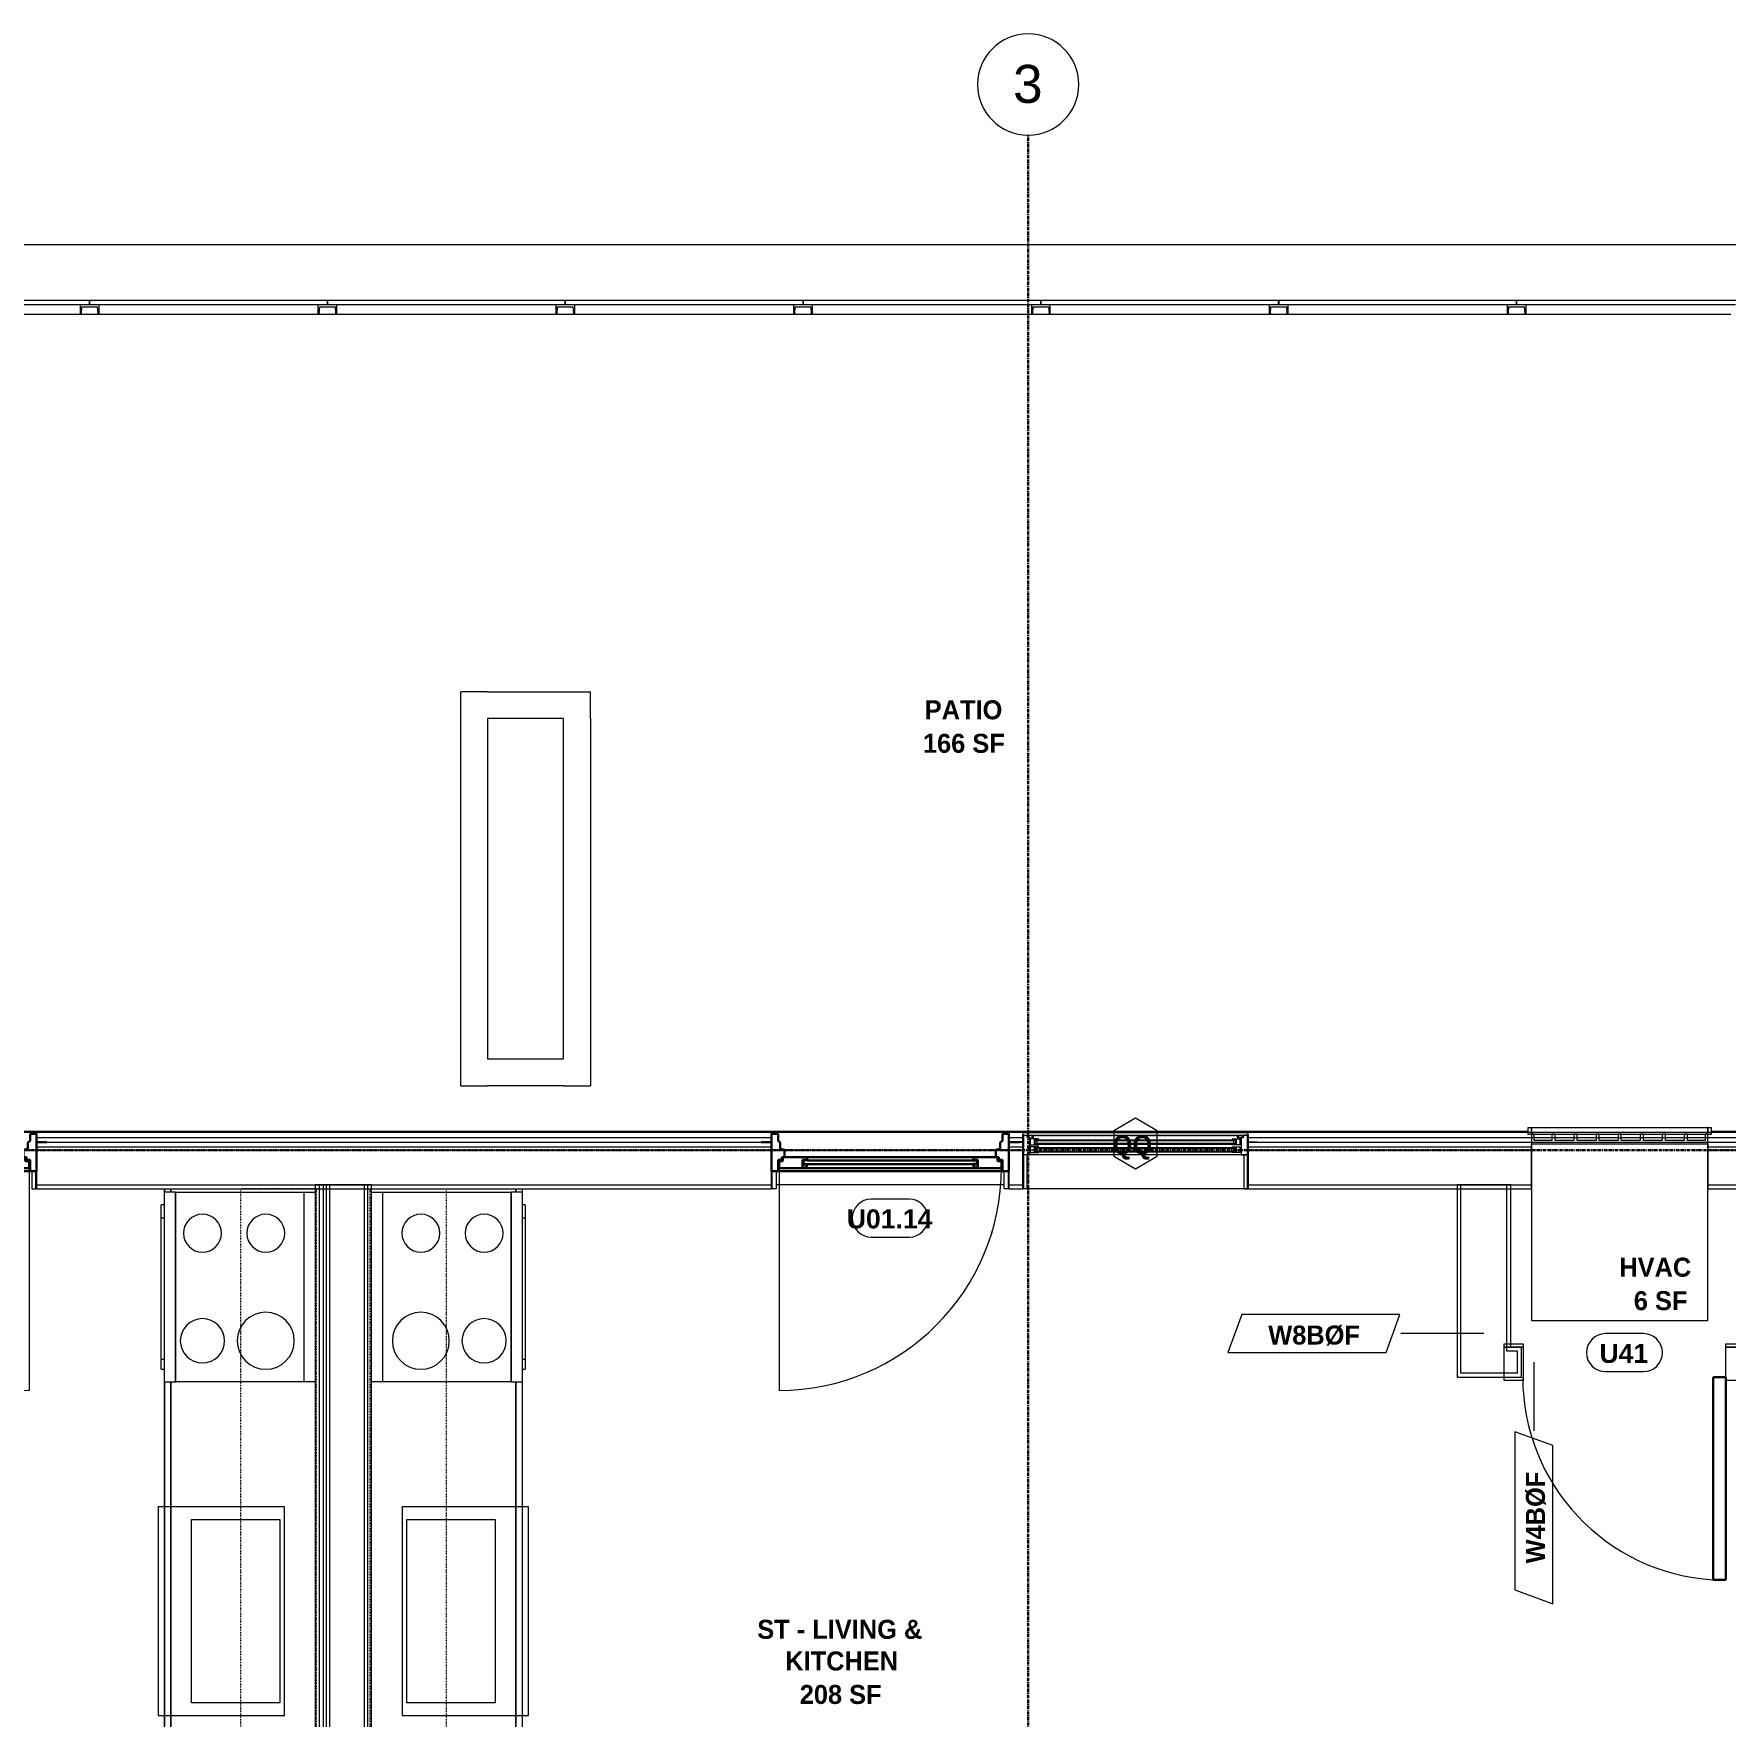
# Model space of a CAD drawing. Header units: inches. Extents: x -4058 to -1781, y 9814 to 12264.
# Drawn here: x -2984.4 to -2717, y 11997.6 to 12263.5 of the extents above; entities that cross this region are included whole.
import ezdxf

# ---------------------------------------------------------------- set-up
doc = ezdxf.new("R2010")
doc.units = ezdxf.units.IN
doc.header["$MEASUREMENT"] = 0
doc.linetypes.add('Dash', pattern=[0.25, 0.125, -0.125])
doc.linetypes.add('Grid Line 1_2_', pattern=[0.875, 0.5, -0.125, 0.125, -0.125])
for name, color, linetype, lineweight in [('0-1', 7, 'Continuous', 5), ('0-2', 7, 'Continuous', 9), ('0-3', 165, 'Continuous', 5), ('A-AREA-IDEN', 2, 'Continuous', 9), ('A-DETL-GENF-HDLN-1', 7, 'Dash', 9), ('A-DETL-GENF-HDLN-2', 1, 'Continuous', 18), ('A-DOOR-1', 7, 'Continuous', 9), ('A-DOOR-2', 10, 'Continuous', 30), ('A-DOOR-3', 31, 'Continuous', 9), ('A-DOOR-4', 31, 'Continuous', 30), ('A-DOOR-FRAM-1', 7, 'Continuous', 9), ('A-DOOR-FRAM-2', 10, 'Continuous', 30), ('A-DOOR-GLAZ-1', 7, 'Continuous', 9), ('A-DOOR-IDEN', 31, 'Continuous', 9), ('A-FLOR-1', 7, 'Continuous', 9), ('A-FLOR-2', 192, 'Continuous', 9), ('A-GENM-1', 7, 'Continuous', 9), ('A-GLAZ', 151, 'Continuous', 18), ('A-GLAZ-1', 10, 'Continuous', 30), ('A-GLAZ-2', 7, 'Continuous', 9), ('A-GLAZ-CURT-1', 7, 'Continuous', 9), ('A-GLAZ-CWMG-1', 7, 'Continuous', 9), ('A-GLAZ-IDEN', 152, 'Continuous', 9), ('A-WALL', 113, 'Continuous', 18), ('A-WALL-1', 7, 'Continuous', 9), ('A-WALL-2', 250, 'Continuous', 18), ('A-WALL-3', 113, 'Continuous', 9), ('A-WALL-IDEN', 211, 'Continuous', 9), ('I-WALL-1', 7, 'Continuous', 9), ('I-WALL-2', 2, 'Continuous', 9), ('P-SANR-FIXT', 6, 'Continuous', 9), ('Q-CASE', 31, 'Continuous', 9), ('Q-CASE-HDLN', 31, 'Dash', 9), ('Q-SPCQ', 91, 'Continuous', 9), ('S-FNDN-1', 7, 'Continuous', 9), ('S-GRID-1', 1, 'Grid Line 1_2_', 30), ('S-GRID-IDEN', 1, 'Continuous', 9), ('S-GRID-IDEN-1', 147, 'Continuous', 9)]:
    doc.layers.add(name, color=color, linetype=linetype, lineweight=lineweight)
doc.styles.add('Arial_1', font='arial.ttf', dxfattribs={"height": 6})
doc.styles.add('Arial_B', font='arialbd.ttf', dxfattribs={"height": 3})
doc.styles.add('Century Gothic_B_1', font='GOTHICB.TTF', dxfattribs={"height": 3})

# ---------------------------------------------------------------- blocks, each defined once
blk = doc.blocks.new('Bayer Built Door - VISTAGRANDE FLUSH _RH_ - 37-1_2__ x 81-3_4__ - 1ST FLOOR 2-V6-UNIT PLANS - 1ST FLOOR')
at = {"layer": 'A-DOOR-1'}
blk.add_line((17.56, 1.16), (17.56, 36.28), dxfattribs=at)
blk.add_arc((17.56, 1.16), 35.12, 90, 180, dxfattribs=at)
at = {"layer": 'A-DOOR-2'}
for p, q in [((-17.56, 0.09), (-17.56, 1.16)), ((-17.56, 1.16), (-13.13, 1.16)), ((-16.95, 0.08), (-17.56, 0.09)), ((-16.95, -0.56), (-16.95, 0.08)), ((-13.87, 1.16), (-13.87, -0.16)), ((-13.87, 1.16), (-13.87, 1.09)), ((-13.87, 1.09), (-13.36, 1.09)), ((-13.13, 0.59), (-13.87, 0.59)), ((-13.36, 1.09), (-13.16, 0.84)), ((-13.16, 0.84), (-13.13, 0.66)), ((13.12, 1.16), (-13.13, 1.16)), ((-13.13, 0.66), (-13.13, 0.59)), ((13.16, 0.84), (13.12, 0.66)), ((13.12, 0.66), (13.12, 0.59)), ((13.12, 0.59), (13.87, 0.59)), ((17.56, 1.16), (13.12, 1.16)), ((13.36, 1.09), (13.16, 0.84)), ((13.87, 1.09), (13.36, 1.09)), ((13.87, 1.16), (13.87, -0.16)), ((13.87, 1.16), (13.87, 1.09)), ((16.95, 0.08), (17.56, 0.09)), ((16.95, -0.56), (16.95, 0.08)), ((17.56, 0.09), (17.56, 1.16)), ((-16.95, -0.56), (-13.13, -0.56)), ((-13.87, -0.16), (-13.13, -0.16)), ((-13.13, -0.25), (-13.16, -0.56)), ((13.12, -0.56), (-13.13, -0.56)), ((-13.13, -0.16), (-13.13, -0.25)), ((13.12, -0.16), (13.12, -0.25)), ((13.87, -0.16), (13.12, -0.16)), ((13.12, -0.25), (13.16, -0.56)), ((16.95, -0.56), (13.12, -0.56))]:
    blk.add_line(p, q, dxfattribs=at)
at = {"layer": 'A-DOOR-FRAM-1'}
for p, q in [((-18.63, 4.44), (-18, 4.44)), ((-18.63, 1.62), (-18.63, 4.44)), ((-18, 4.44), (-18, 1.62)), ((18, 4.44), (18.62, 4.44)), ((18, 1.62), (18, 4.44)), ((18.62, 4.44), (18.62, 1.62)), ((-18, 1.62), (-18.63, 1.62)), ((18.62, 1.62), (18, 1.62))]:
    blk.add_line(p, q, dxfattribs=at)
at = {"layer": 'A-DOOR-FRAM-2'}
for p, q in [((-18.75, -4.25), (-18.75, 1.62)), ((-18.75, 1.62), (-17.72, 1.62)), ((-18.37, 1.62), (-18.75, 1.62)), ((-18.75, 1.62), (-18.63, 1.62)), ((-18, 1.62), (18, 1.62)), ((-17.72, 1.62), (-17.72, -0.16)), ((17.72, 1.62), (17.72, -0.16)), ((18.75, 1.62), (17.72, 1.62)), ((18.62, 1.62), (18.75, 1.62)), ((18.75, -4.25), (18.75, 1.62)), ((-17.72, -0.16), (-17.14, -0.16)), ((-16.69, -1.73), (-17.38, -1.89)), ((-17.38, -1.89), (-17.38, -2.89)), ((-17.14, -0.16), (-17.14, -0.59)), ((-17.14, -0.59), (-16.69, -0.59)), ((-16.69, -0.59), (-16.69, -1.73)), ((17.14, -0.59), (16.69, -0.59)), ((16.69, -0.59), (16.69, -1.73)), ((16.69, -1.73), (17.38, -1.89)), ((17.14, -0.16), (17.14, -0.59)), ((17.72, -0.16), (17.14, -0.16)), ((17.38, -1.89), (17.38, -2.89)), ((-20.38, -2.94), (-18.75, -2.94)), ((-18.75, -4.25), (-17.72, -4.25)), ((18.75, -4.59), (-18.75, -4.59)), ((-17.38, -2.89), (-17.72, -3.13)), ((-17.72, -3.13), (-17.72, -4.25)), ((17.38, -2.89), (17.72, -3.13)), ((17.72, -3.13), (17.72, -4.25)), ((18.75, -4.25), (17.72, -4.25)), ((20.37, -2.94), (18.75, -2.94))]:
    blk.add_line(p, q, dxfattribs=at)
at = {"layer": 'A-DOOR-GLAZ-1'}
for p, q in [((-13.87, 0.44), (-13.13, 0.44)), ((-13.66, 0), (-13.66, 0.44)), ((13.12, 0.59), (-13.13, 0.59)), ((13.12, 0.44), (-13.13, 0.44)), ((13.87, 0.44), (13.12, 0.44)), ((13.66, 0), (13.66, 0.44)), ((-13.13, 0), (-13.87, 0)), ((13.12, 0), (-13.13, 0)), ((13.12, -0.16), (-13.13, -0.16)), ((13.12, 0), (13.87, 0))]:
    blk.add_line(p, q, dxfattribs=at)
blk = doc.blocks.new('V-Series_EWC4_SPVU_RFA_2015 - 1ST FLOOR-2484708-UNIT PLANS - 1ST FLOOR')
at = {"layer": 'A-GENM-1'}
for p, q in [((-3126.69, 12090.69), (-3127.25, 12090.69)), ((-3127.25, 12090.69), (-3127.25, 12089.69)), ((-3098.81, 12090.69), (-3126.69, 12090.69)), ((-3126.69, 12090.69), (-3126.69, 12089.69)), ((-3126.69, 12089.69), (-3126.69, 12090.69)), ((-3098.81, 12089.69), (-3098.81, 12090.69)), ((-3098.25, 12090.69), (-3098.81, 12090.69)), ((-3098.81, 12090.69), (-3098.81, 12089.69)), ((-3098.25, 12089.69), (-3098.25, 12090.69)), ((-3127.25, 12089.69), (-3126.69, 12089.69)), ((-3126.69, 12089.69), (-3098.81, 12089.69)), ((-3126.69, 12089.69), (-3126.69, 12060.25)), ((-3126.25, 12089.69), (-3126.69, 12089.69)), ((-3126.25, 12088.69), (-3126.25, 12089.69)), ((-3123.45, 12088.69), (-3126.25, 12088.69)), ((-3122.95, 12089.69), (-3123.45, 12089.69)), ((-3123.45, 12089.69), (-3123.45, 12088.69)), ((-3122.95, 12088.69), (-3122.95, 12089.69)), ((-3119.97, 12088.69), (-3122.95, 12088.69)), ((-3119.47, 12089.69), (-3119.97, 12089.69)), ((-3119.97, 12089.69), (-3119.97, 12088.69)), ((-3119.47, 12088.69), (-3119.47, 12089.69)), ((-3116.48, 12088.69), (-3119.47, 12088.69)), ((-3115.98, 12089.69), (-3116.48, 12089.69)), ((-3116.48, 12089.69), (-3116.48, 12088.69)), ((-3115.98, 12088.69), (-3115.98, 12089.69)), ((-3113, 12088.69), (-3115.98, 12088.69)), ((-3112.5, 12089.69), (-3113, 12089.69)), ((-3113, 12089.69), (-3113, 12088.69)), ((-3112.5, 12088.69), (-3112.5, 12089.69)), ((-3109.51, 12088.69), (-3112.5, 12088.69)), ((-3109.01, 12089.69), (-3109.51, 12089.69)), ((-3109.51, 12089.69), (-3109.51, 12088.69)), ((-3109.01, 12088.69), (-3109.01, 12089.69)), ((-3106.03, 12088.69), (-3109.01, 12088.69)), ((-3105.53, 12089.69), (-3106.03, 12089.69)), ((-3106.03, 12089.69), (-3106.03, 12088.69)), ((-3105.53, 12088.69), (-3105.53, 12089.69)), ((-3102.55, 12088.69), (-3105.53, 12088.69)), ((-3102.05, 12089.69), (-3102.55, 12089.69)), ((-3102.55, 12089.69), (-3102.55, 12088.69)), ((-3102.05, 12088.69), (-3102.05, 12089.69)), ((-3099.25, 12088.69), (-3102.05, 12088.69)), ((-3098.81, 12089.69), (-3099.25, 12089.69)), ((-3099.25, 12089.69), (-3099.25, 12088.69)), ((-3098.81, 12089.69), (-3098.25, 12089.69)), ((-3098.81, 12060.25), (-3098.81, 12089.69)), ((-3126.69, 12060.25), (-3098.81, 12060.25))]:
    blk.add_line(p, q, dxfattribs=at)
blk = doc.blocks.new('Horizontal_Siding - Horizontal_Siding-2849380-UNIT PLANS - 1ST FLOOR')
at = {"layer": 'A-GLAZ-CURT-1'}
for p, q in [((-18.79, 2.25), (18.79, 2.25)), ((-18.79, 1.5), (-18.79, 2.25)), ((17.29, 1.5), (-17.29, 1.5)), ((18.79, 2.25), (18.79, 1.5))]:
    blk.add_line(p, q, dxfattribs=at)
blk = doc.blocks.new('Rectangular Mullion - RAILING POST-2666422-UNIT PLANS - 1ST FLOOR')
at = {"layer": 'A-GLAZ-CWMG-1'}
for p, q in [((-1.5, -1.5), (-1.5, 0)), ((1.5, 0), (1.5, -1.5)), ((1.5, -1.5), (-1.5, -1.5)), ((-1.29, -0.21), (-1.22, -1.18)), ((-1.22, -1.18), (1.22, -1.18)), ((1.22, -1.18), (1.29, -0.21))]:
    blk.add_line(p, q, dxfattribs=at)
for centre, radius, start, end in [((-1.5, -0.21), 0.211, 359.472, 90), ((1.5, -0.21), 0.21, 90, 180.528)]:
    blk.add_arc(centre, radius, start, end, dxfattribs=at)
blk = doc.blocks.new('Horizontal_Siding - Horizontal_Siding-V16-UNIT PLANS - 1ST FLOOR')
at = {"layer": 'A-GLAZ-CURT-1'}
for p, q in [((-18.04, 2.25), (16.99, 2.25)), ((-18.04, 1.5), (-18.04, 2.25)), ((16.54, 1.5), (-16.54, 1.5)), ((17.31, 2.25), (18.04, 2.25)), ((18.04, 2.25), (18.04, 1.5))]:
    blk.add_line(p, q, dxfattribs=at)
blk = doc.blocks.new('Bayer Built Door - VISTAGRANDE FLUSH _LH_ - 37-1_2__ x 81-3_4__ - 1ST FLOOR-V3-UNIT PLANS - 1ST FLOOR')
at = {"layer": 'A-DOOR-1'}
blk.add_line((17.56, -1.16), (17.56, -36.28), dxfattribs=at)
blk.add_arc((17.56, -1.16), 35.13, 180, 270, dxfattribs=at)
at = {"layer": 'A-DOOR-2'}
for p, q in [((-16.95, 0.56), (-16.95, -0.08)), ((-16.95, 0.56), (-13.13, 0.56)), ((-13.87, 0.16), (-13.13, 0.16)), ((-13.87, -1.16), (-13.87, 0.16)), ((-13.13, 0.25), (-13.16, 0.56)), ((13.12, 0.56), (-13.13, 0.56)), ((-13.13, 0.16), (-13.13, 0.25)), ((13.12, 0.25), (13.16, 0.56)), ((13.12, 0.16), (13.12, 0.25)), ((13.87, 0.16), (13.12, 0.16)), ((16.95, 0.56), (13.12, 0.56)), ((13.87, -1.16), (13.87, 0.16)), ((16.95, 0.56), (16.95, -0.08)), ((-16.95, -0.08), (-17.56, -0.09)), ((-17.56, -0.09), (-17.56, -1.16)), ((-17.56, -1.16), (-13.13, -1.16)), ((-13.13, -0.59), (-13.87, -0.59)), ((-13.87, -1.09), (-13.36, -1.09)), ((-13.87, -1.16), (-13.87, -1.09)), ((-13.36, -1.09), (-13.16, -0.84)), ((-13.16, -0.84), (-13.13, -0.66)), ((13.12, -1.16), (-13.13, -1.16)), ((-13.13, -0.66), (-13.13, -0.59)), ((13.12, -0.59), (13.87, -0.59)), ((13.12, -0.66), (13.12, -0.59)), ((13.16, -0.84), (13.12, -0.66)), ((17.56, -1.16), (13.12, -1.16)), ((13.36, -1.09), (13.16, -0.84)), ((13.87, -1.09), (13.36, -1.09)), ((13.87, -1.16), (13.87, -1.09)), ((16.95, -0.08), (17.56, -0.09)), ((17.56, -0.09), (17.56, -1.16))]:
    blk.add_line(p, q, dxfattribs=at)
at = {"layer": 'A-DOOR-FRAM-1'}
for p, q in [((-18, -1.63), (-18.63, -1.63)), ((-18.63, -1.63), (-18.63, -4.44)), ((-18, -4.44), (-18, -1.63)), ((18.62, -1.63), (18, -1.63)), ((18, -1.63), (18, -4.44)), ((18.62, -4.44), (18.62, -1.63)), ((-18.63, -4.44), (-18, -4.44)), ((18, -4.44), (18.62, -4.44))]:
    blk.add_line(p, q, dxfattribs=at)
at = {"layer": 'A-DOOR-FRAM-2'}
for p, q in [((-20.38, 2.94), (-18.75, 2.94)), ((18.75, 4.59), (-18.75, 4.59)), ((-18.75, 4.25), (-18.75, -1.63)), ((-18.75, 4.25), (-17.72, 4.25)), ((-17.72, 3.13), (-17.72, 4.25)), ((-17.38, 2.89), (-17.72, 3.13)), ((-17.38, 1.89), (-17.38, 2.89)), ((17.38, 2.89), (17.72, 3.13)), ((17.38, 1.89), (17.38, 2.89)), ((17.72, 3.13), (17.72, 4.25)), ((18.75, 4.25), (17.72, 4.25)), ((18.75, 4.25), (18.75, -1.63)), ((20.37, 2.94), (18.75, 2.94)), ((-17.72, 0.16), (-17.14, 0.16)), ((-17.72, -1.63), (-17.72, 0.16)), ((-16.69, 1.73), (-17.38, 1.89)), ((-17.14, 0.16), (-17.14, 0.59)), ((-17.14, 0.59), (-16.69, 0.59)), ((-16.69, 0.59), (-16.69, 1.73)), ((16.69, 1.73), (17.38, 1.89)), ((16.69, 0.59), (16.69, 1.73)), ((17.14, 0.59), (16.69, 0.59)), ((17.14, 0.16), (17.14, 0.59)), ((17.72, 0.16), (17.14, 0.16)), ((17.72, -1.63), (17.72, 0.16)), ((-18.75, -1.63), (-18.63, -1.63)), ((-18.37, -1.63), (-18.75, -1.63)), ((-18.75, -1.63), (-17.72, -1.63)), ((-18, -1.63), (18, -1.63)), ((18.75, -1.63), (17.72, -1.63)), ((18.62, -1.63), (18.75, -1.63))]:
    blk.add_line(p, q, dxfattribs=at)
at = {"layer": 'A-DOOR-GLAZ-1'}
for p, q in [((13.12, 0.16), (-13.13, 0.16)), ((-13.13, 0), (-13.87, 0)), ((-13.87, -0.44), (-13.13, -0.44)), ((-13.66, 0), (-13.66, -0.44)), ((13.12, 0), (-13.13, 0)), ((13.12, -0.44), (-13.13, -0.44)), ((13.12, -0.59), (-13.13, -0.59)), ((13.12, 0), (13.87, 0)), ((13.87, -0.44), (13.12, -0.44)), ((13.66, 0), (13.66, -0.44))]:
    blk.add_line(p, q, dxfattribs=at)
blk = doc.blocks.new('Window-Double_Hung-Marvin-Essential - 1-WIDE _TEMP ALL_ ESDH3066-3454280-UNIT PLANS - 1ST FLOOR')
at = {"layer": 'A-DETL-GENF-HDLN-1'}
blk.add_line((16.1, -3.97), (-16.5, -3.97), dxfattribs=at)
at = {"layer": 'A-DETL-GENF-HDLN-2'}
for p, q in [((-17.13, 4.44), (-17.75, 4.44)), ((-17.13, -0.91), (-17.13, 4.44)), ((17.12, 4.44), (17.75, 4.44)), ((17.12, 4.44), (17.12, -0.91)), ((-16.72, -0.94), (-17.75, -0.94)), ((-17.75, -4.03), (-17.75, -0.94)), ((-16.72, -3.52), (-16.72, -0.94)), ((-16.56, -1.28), (-15.34, -1.28)), ((-16.56, -1.28), (-16.56, -2.22)), ((-15.34, -2.22), (-16.56, -2.22)), ((-16.56, -2.5), (-15.34, -2.5)), ((-16.56, -2.5), (-16.56, -3.44)), ((-15.28, -1.4), (-15.94, -1.4)), ((-15.94, -1.4), (-15.94, -2.12)), ((-15.94, -2.12), (-15.28, -2.12)), ((-15.28, -2.62), (-15.94, -2.62)), ((-15.94, -2.62), (-15.94, -3.34)), ((-15.84, -1.41), (-15.84, -2.1)), ((-15.84, -2.63), (-15.84, -3.32)), ((-15.54, -1.54), (-15.54, -1.98)), ((-15.34, -1.28), (-15.28, -1.34)), ((-15.34, -2.22), (-15.28, -2.16)), ((-15.34, -2.5), (-15.28, -2.56)), ((-15.28, -1.34), (-15.28, -1.4)), ((-15.28, -2.12), (-15.28, -2.16)), ((-15.28, -2.56), (-15.28, -2.62)), ((15.34, -1.28), (15.28, -1.34)), ((15.28, -1.34), (15.28, -1.4)), ((15.28, -1.4), (15.94, -1.4)), ((15.28, -2.12), (15.28, -2.16)), ((15.94, -2.12), (15.28, -2.12)), ((15.34, -2.22), (15.28, -2.16)), ((15.34, -2.5), (15.28, -2.56)), ((15.28, -2.56), (15.28, -2.62)), ((15.28, -2.62), (15.94, -2.62)), ((16.56, -1.28), (15.34, -1.28)), ((15.34, -2.22), (16.56, -2.22)), ((16.56, -2.5), (15.34, -2.5)), ((15.54, -1.54), (15.54, -1.98)), ((15.84, -1.41), (15.84, -2.1)), ((15.84, -2.63), (15.84, -3.32)), ((15.94, -1.4), (15.94, -2.12)), ((15.94, -2.62), (15.94, -3.34)), ((16.56, -1.28), (16.56, -2.22)), ((16.56, -2.5), (16.56, -3.44)), ((16.72, -3.52), (16.72, -0.94)), ((16.72, -0.94), (17.75, -0.94)), ((17.75, -4.03), (17.75, -0.94)), ((-19.25, -2.98), (-19.25, -2.94)), ((-19.25, -2.94), (-17.9, -2.94)), ((-17.75, -2.98), (-19.25, -2.98)), ((-17.9, -2.94), (-17.9, -2.83)), ((-17.9, -2.83), (-17.75, -2.83)), ((-17.75, -4.03), (-17.16, -4.03)), ((-17.08, -3.62), (-17.16, -4.03)), ((-17.08, -3.62), (-16.19, -3.62)), ((-16.85, -4), (-16.85, -3.62)), ((-16.3, -4), (-16.85, -4)), ((-16.38, -3.52), (-16.72, -3.52)), ((-15.34, -3.44), (-16.56, -3.44)), ((-16.38, -3.62), (-16.38, -3.52)), ((-16.18, -3.76), (-16.3, -3.76)), ((-16.3, -3.76), (-16.3, -4)), ((-16.19, -3.62), (-16.19, -3.72)), ((-16.19, -3.72), (-16.1, -3.72)), ((-16.18, -3.97), (-16.18, -3.76)), ((-16.18, -3.97), (-16.1, -3.97)), ((-16.1, -3.72), (-16.1, -3.97)), ((-15.94, -3.34), (-15.28, -3.34)), ((-15.54, -2.76), (-15.54, -3.2)), ((-15.34, -3.44), (-15.28, -3.38)), ((-15.28, -3.34), (-15.28, -3.38)), ((15.28, -3.34), (15.28, -3.38)), ((15.94, -3.34), (15.28, -3.34)), ((15.34, -3.44), (15.28, -3.38)), ((15.34, -3.44), (16.56, -3.44)), ((15.54, -2.76), (15.54, -3.2)), ((16.19, -3.72), (16.1, -3.72)), ((16.1, -3.72), (16.1, -3.97)), ((16.18, -3.97), (16.1, -3.97)), ((16.18, -3.97), (16.18, -3.76)), ((16.18, -3.76), (16.3, -3.76)), ((17.08, -3.62), (16.19, -3.62)), ((16.19, -3.62), (16.19, -3.72)), ((16.3, -3.76), (16.3, -4)), ((16.3, -4), (16.85, -4)), ((16.38, -3.62), (16.38, -3.52)), ((16.38, -3.52), (16.72, -3.52)), ((16.85, -4), (16.85, -3.62)), ((17.08, -3.62), (17.16, -4.03)), ((17.75, -4.03), (17.16, -4.03)), ((17.9, -2.83), (17.75, -2.83)), ((17.75, -2.98), (19.25, -2.98)), ((17.9, -2.94), (17.9, -2.83)), ((19.25, -2.94), (17.9, -2.94)), ((19.25, -2.98), (19.25, -2.94))]:
    blk.add_line(p, q, dxfattribs=at)
at = {"layer": 'A-GLAZ'}
for p, q in [((15.84, -1.41), (-15.84, -1.41)), ((15.84, -1.54), (-15.84, -1.54)), ((15.84, -1.98), (-15.84, -1.98)), ((15.84, -2.1), (-15.84, -2.1)), ((15.84, -2.63), (-15.84, -2.63)), ((15.84, -2.76), (-15.84, -2.76)), ((15.84, -3.2), (-15.84, -3.2)), ((15.84, -3.32), (-15.84, -3.32))]:
    blk.add_line(p, q, dxfattribs=at)
at = {"layer": 'A-GLAZ-1'}
for p, q in [((-17.75, -0.91), (-17.75, 4.44)), ((17.75, 4.44), (17.75, -0.91)), ((-17.75, -4.03), (-17.75, -0.94)), ((17.75, -0.94), (17.75, -4.03))]:
    blk.add_line(p, q, dxfattribs=at)
at = {"layer": 'A-GLAZ-2'}
for p, q in [((-17.75, 4.44), (17.75, 4.44)), ((-17.75, -0.94), (17.75, -0.94)), ((17.75, -4.03), (-17.75, -4.03)), ((17.75, -4.44), (19.62, -4.44)), ((17.75, -4.5), (17.75, -4.44)), ((19.62, -4.5), (17.75, -4.5)), ((19.62, -4.44), (19.62, -4.5))]:
    blk.add_line(p, q, dxfattribs=at)
blk = doc.blocks.new('CTR - 1st Phase - Shell_rvt-1-UNIT PLANS - 1ST FLOOR')
at = {"layer": 'A-FLOR-1'}
for p, q in [((-2716.32, 12219.19), (-3088.32, 12219.19)), ((-3021.47, 12087.19), (-2983.97, 12087.19)), ((-2867.87, 12087.19), (-2830.37, 12087.19))]:
    blk.add_line(p, q, dxfattribs=at)
at = {"layer": 'A-WALL-1'}
for p, q in [((-2916.97, 12097.34), (-2916.97, 12159.59)), ((-2912.72, 12159.59), (-2916.97, 12159.59)), ((-2912.72, 12159.59), (-2896.47, 12159.59)), ((-2896.47, 12155.34), (-2896.47, 12159.59)), ((-2912.72, 12155.34), (-2912.72, 12101.59)), ((-2900.72, 12155.34), (-2912.72, 12155.34)), ((-2900.72, 12101.59), (-2900.72, 12155.34)), ((-2896.47, 12155.34), (-2896.47, 12097.34)), ((-2912.72, 12101.59), (-2900.72, 12101.59)), ((-2916.97, 12097.34), (-2912.72, 12097.34)), ((-2900.72, 12097.34), (-2912.72, 12097.34)), ((-2900.72, 12097.34), (-2896.47, 12097.34)), ((-2867.87, 12089.94), (-2983.97, 12089.94)), ((-2983.97, 12089.94), (-2983.97, 12081.06)), ((-2867.87, 12081.06), (-2867.87, 12089.94)), ((-2830, 12089.94), (-2830.37, 12089.94)), ((-2830.37, 12089.94), (-2830.37, 12081.06)), ((-2828.12, 12089.53), (-2828.12, 12089.94)), ((-2828.12, 12089.94), (-2792.62, 12089.94)), ((-2696.32, 12089.94), (-2792.62, 12089.94)), ((-2792.62, 12089.94), (-2792.62, 12089.53)), ((-2747.81, 12081.06), (-2747.81, 12088.19)), ((-2747.81, 12088.19), (-2719.94, 12088.19)), ((-2719.94, 12088.19), (-2719.94, 12081.06)), ((-2828.12, 12086.41), (-2828.12, 12086.44)), ((-2792.62, 12086.44), (-2792.62, 12086.41)), ((-2983.97, 12081.06), (-2867.87, 12081.06)), ((-2830.37, 12081.06), (-2828.12, 12081.06)), ((-2792.62, 12081.06), (-2747.81, 12081.06)), ((-2719.94, 12081.06), (-2696.32, 12081.06))]:
    blk.add_line(p, q, dxfattribs=at)
at = {"layer": 'A-WALL-2'}
for p, q in [((-2983.97, 12089.19), (-2867.87, 12089.19)), ((-2983.97, 12088.44), (-2867.87, 12088.44)), ((-2983.97, 12087.69), (-2867.87, 12087.69)), ((-2830.37, 12089.19), (-2828.12, 12089.19)), ((-2830.37, 12088.44), (-2828.12, 12088.44)), ((-2830.37, 12087.69), (-2828.12, 12087.69)), ((-2792.62, 12089.19), (-2696.32, 12089.19)), ((-2792.62, 12088.44), (-2696.32, 12088.44)), ((-2792.62, 12087.69), (-2747.81, 12087.69)), ((-2719.94, 12087.69), (-2696.32, 12087.69)), ((-2983.97, 12087.19), (-2867.87, 12087.19)), ((-2830.37, 12087.19), (-2828.12, 12087.19)), ((-2792.62, 12087.19), (-2747.81, 12087.19)), ((-2719.94, 12087.19), (-2696.32, 12087.19)), ((-2983.97, 12081.69), (-2867.87, 12081.69)), ((-2830.37, 12081.69), (-2828.12, 12081.69)), ((-2792.62, 12081.69), (-2747.81, 12081.69)), ((-2719.94, 12081.69), (-2696.32, 12081.69))]:
    blk.add_line(p, q, dxfattribs=at)
at = {"layer": 'S-FNDN-1'}
for p, q in [((-2983.97, 12090.19), (-2867.87, 12090.19)), ((-2983.97, 12090.19), (-2983.97, 12089.94)), ((-2867.87, 12089.94), (-2867.87, 12090.19)), ((-2830.37, 12090.19), (-2748.37, 12090.19)), ((-2830.37, 12090.19), (-2830.37, 12089.94)), ((-2719.37, 12090.19), (-2694.32, 12090.19))]:
    blk.add_line(p, q, dxfattribs=at)
at = {"layer": '0-2'}
for name, p in [('Horizontal_Siding - Horizontal_Siding-2849380-UNIT PLANS - 1ST FLOOR', (-2994.39, 12219.19)), ('Horizontal_Siding - Horizontal_Siding-2849380-UNIT PLANS - 1ST FLOOR', (-2956.82, 12219.19)), ('Horizontal_Siding - Horizontal_Siding-2849380-UNIT PLANS - 1ST FLOOR', (-2919.25, 12219.19)), ('Horizontal_Siding - Horizontal_Siding-2849380-UNIT PLANS - 1ST FLOOR', (-2881.67, 12219.19)), ('Horizontal_Siding - Horizontal_Siding-2849380-UNIT PLANS - 1ST FLOOR', (-2844.1, 12219.19)), ('Horizontal_Siding - Horizontal_Siding-2849380-UNIT PLANS - 1ST FLOOR', (-2806.53, 12219.19)), ('Horizontal_Siding - Horizontal_Siding-2849380-UNIT PLANS - 1ST FLOOR', (-2768.96, 12219.19)), ('Horizontal_Siding - Horizontal_Siding-V16-UNIT PLANS - 1ST FLOOR', (-2732.13, 12219.19)), ('V-Series_EWC4_SPVU_RFA_2015 - 1ST FLOOR-2484708-UNIT PLANS - 1ST FLOOR', (378.88, 0)), ('Bayer Built Door - VISTAGRANDE FLUSH _LH_ - 37-1_2__ x 81-3_4__ - 1ST FLOOR-V3-UNIT PLANS - 1ST FLOOR', (-3002.72, 12085.5))]:
    blk.add_blockref(name, p, dxfattribs=at)
at = {"layer": '0-2', "extrusion": (0, 0, -1), "rotation": 180}
for p in [(2975.61, 12219.19), (2938.03, 12219.19), (2900.46, 12219.19), (2862.89, 12219.19), (2825.32, 12219.19), (2787.74, 12219.19), (2750.17, 12219.19)]:
    blk.add_blockref('Rectangular Mullion - RAILING POST-2666422-UNIT PLANS - 1ST FLOOR', p, dxfattribs=at)
at = {"layer": '0-2', "rotation": 180}
for name, p in [('Bayer Built Door - VISTAGRANDE FLUSH _RH_ - 37-1_2__ x 81-3_4__ - 1ST FLOOR 2-V6-UNIT PLANS - 1ST FLOOR', (-2849.12, 12085.5)), ('Window-Double_Hung-Marvin-Essential - 1-WIDE _TEMP ALL_ ESDH3066-3454280-UNIT PLANS - 1ST FLOOR', (-2810.37, 12085.5))]:
    blk.add_blockref(name, p, dxfattribs=at)
blk = doc.blocks.new('CTR - 1st Phase - Common Walls_rvt-1-UNIT PLANS - 1ST FLOOR')
at = {"layer": 'A-WALL-2'}
for p, q in [((-2939.34, 12081.69), (-2939.34, 11725.36)), ((-2938.71, 12081.69), (-2938.71, 11725.36)), ((-2938.21, 12081.69), (-2938.21, 11725.36)), ((-2937.71, 12081.69), (-2937.71, 11725.36)), ((-2932.21, 12081.69), (-2932.21, 11725.36)), ((-2931.71, 12081.69), (-2931.71, 11725.36))]:
    blk.add_line(p, q, dxfattribs=at)
at = {"layer": 'I-WALL-1'}
for p, q in [((-2931.09, 12081.69), (-2939.96, 12081.69)), ((-2939.96, 12081.69), (-2939.96, 11764.11)), ((-2931.09, 11764.11), (-2931.09, 12081.69))]:
    blk.add_line(p, q, dxfattribs=at)
blk = doc.blocks.new('Grid - Grid Head - Circle-1738874-UNIT PLANS - 1ST FLOOR')
at = {"layer": 'S-GRID-IDEN-1'}
for start, end in [(360, 180), (180, 360)]:
    blk.add_arc((0, 0), 0.25, start, end, dxfattribs=at)
blk = doc.blocks.new('CTR - 1st Phase - Structure_rvt-1-UNIT PLANS - 1ST FLOOR')
at = {"layer": 'S-FNDN-1'}
blk.add_line((-2710.32, 12230.19), (-3069.32, 12230.19), dxfattribs=at)
at = {"layer": 'S-GRID-1'}
for p, q in [((-2827.32, 9814.03), (-2827.32, 12247.5)), ((-1781.27, 12087.19), (-4041.78, 12087.19))]:
    blk.add_line(p, q, dxfattribs=at)
at = {"layer": '0-3', "xscale": 31.99999999999999, "yscale": 31.99999999999999, "zscale": 31.99999999999999}
blk.add_blockref('Grid - Grid Head - Circle-1738874-UNIT PLANS - 1ST FLOOR', (-2827.32, 12255.5), dxfattribs=at)
at = {"layer": 'S-GRID-IDEN', "insert": (-2829.7, 12258.6), "char_height": 6, "width": 5.656, "attachment_point": 1, "style": 'Arial_1'}
blk.add_mtext('3', dxfattribs=at)
blk = doc.blocks.new('OD_CW_Base Cabinet - OD_CW_Base Cabinet-3857769-UNIT PLANS - 1ST FLOOR')
at = {"layer": 'Q-CASE'}
for p, q in [((0.74, 0), (1.24, 0)), ((31.24, 0), (126.94, 0))]:
    blk.add_line(p, q, dxfattribs=at)
blk = doc.blocks.new('OD_CW_Upper Cabinet - OD_CW_Upper Cabinet-4366999-UNIT PLANS - 1ST FLOOR')
at = {"layer": 'Q-CASE-HDLN'}
for p, q in [((0.74, -24), (0.74, -12)), ((0.74, -12), (162.69, -12)), ((162.69, -12), (162.69, -24)), ((162.69, -24), (0.74, -24))]:
    blk.add_line(p, q, dxfattribs=at)
blk = doc.blocks.new('OD_CW_Base Cabinet - OD_CW_Base Cabinet-3857750-UNIT PLANS - 1ST FLOOR')
at = {"layer": 'Q-CASE'}
for p, q in [((0.74, 0), (1.24, 0)), ((31.24, 0), (126.94, 0))]:
    blk.add_line(p, q, dxfattribs=at)
blk = doc.blocks.new('OD_CW_Upper Cabinet - OD_CW_Upper Cabinet-4366988-UNIT PLANS - 1ST FLOOR')
at = {"layer": 'Q-CASE-HDLN'}
for p, q in [((162.69, 24), (0.74, 24)), ((0.74, 24), (0.74, 12)), ((162.69, 12), (162.69, 24)), ((0.74, 12), (162.69, 12))]:
    blk.add_line(p, q, dxfattribs=at)
blk = doc.blocks.new('SWING - SINGLE - FLUSH - SWING - 32_ x 80_ - WITH ACOUSTICAL SEAL-4346081-UNIT PLANS - 1ST FLOOR')
at = {"layer": 'A-DOOR-3'}
for p, q in [((-19, 2.37), (-19, 2.87)), ((-19, 2.87), (-16, 2.87)), ((-16, 2.87), (-16, 2.37)), ((16, 2.37), (16, 2.87)), ((16, 2.87), (19, 2.87)), ((19, 2.87), (19, 2.37)), ((-19, 2.37), (-16, 2.37)), ((-19, -2.88), (-19, 2.37)), ((-16, 2.37), (-19, 2.37)), ((-16, 2.37), (-16, -2.88)), ((16, 2.37), (19, 2.37)), ((16, -2.88), (16, 2.37)), ((19, 2.37), (16, 2.37)), ((19, 2.37), (19, -2.88)), ((-16, -2.88), (-19, -2.88)), ((19, -2.88), (16, -2.88))]:
    blk.add_line(p, q, dxfattribs=at)
blk.add_arc((16, -2.38), 32.07, 180, 266.4241, dxfattribs=at)
at = {"layer": 'A-DOOR-4'}
for p, q in [((14, -2.38), (14, -34.38)), ((16, -2.38), (14, -2.38)), ((16, -2.38), (16, -34.38)), ((16, -34.38), (14, -34.38))]:
    blk.add_line(p, q, dxfattribs=at)
blk = doc.blocks.new('Stainless Steel Farmhous Kitchen Sink - Stainless Steel Farmhous Kitchen Sink-2443921-UNIT PLANS - 1ST FLOOR')
at = {"layer": 'P-SANR-FIXT'}
for p, q in [((0, -2.25), (-33, -2.25)), ((-33, -2.25), (-33, -22.2)), ((0, -22.2), (0, -2.25)), ((-31, -16.96), (-31, -3)), ((-31, -3), (-2, -3)), ((-2, -3), (-2, -16.96)), ((-2, -16.96), (-31, -16.96)), ((-33, -22.2), (0, -22.2))]:
    blk.add_line(p, q, dxfattribs=at)
blk = doc.blocks.new('Stainless Steel Farmhous Kitchen Sink - Stainless Steel Farmhous Kitchen Sink-4315883-UNIT PLANS - 1ST FLOOR')
at = {"layer": 'P-SANR-FIXT'}
for p, q in [((-33, 22.2), (-33, 2.25)), ((0, 22.2), (-33, 22.2)), ((0, 2.25), (0, 22.2)), ((-31, 3), (-31, 16.96)), ((-31, 16.96), (-2, 16.96)), ((-2, 16.96), (-2, 3)), ((-2, 3), (-31, 3)), ((-33, 2.25), (0, 2.25))]:
    blk.add_line(p, q, dxfattribs=at)
blk = doc.blocks.new('Wall Tag - Arch Wall-3956453-UNIT PLANS - 1ST FLOOR')
at = {"layer": 'A-WALL-IDEN'}
for p, q in [((-0.3561, 0.0937), (-0.4244, -0.0937)), ((0.4244, 0.0937), (-0.3561, 0.0937)), ((0.3561, -0.0937), (0.4244, 0.0937)), ((-0.4244, -0.0937), (0.3561, -0.0937))]:
    blk.add_line(p, q, dxfattribs=at)
blk = doc.blocks.new('Door Tag - Type Mark-2601225-UNIT PLANS - 1ST FLOOR')
at = {"layer": 'A-DOOR-IDEN'}
for p, q in [((0.09375, 0.09375), (-0.09375, 0.09375)), ((-0.09375, -0.09375), (0.09375, -0.09375))]:
    blk.add_line(p, q, dxfattribs=at)
for centre, start, end in [((-0.09375, 0), 90, 270), ((0.09375, 0), 270, 90)]:
    blk.add_arc(centre, 0.09375, start, end, dxfattribs=at)
blk = doc.blocks.new('Window Tag - ONE-4156801-UNIT PLANS - 1ST FLOOR')
at = {"layer": 'A-GLAZ-IDEN'}
for p, q in [((0, 0.125), (-0.1071, 0.0619)), ((0.107, 0.062), (0, 0.125)), ((-0.1071, 0.0619), (-0.1071, -0.0619)), ((0.107, -0.0624), (0.107, 0.062)), ((-0.1071, -0.0619), (0, -0.125)), ((0, -0.125), (0.107, -0.0624))]:
    blk.add_line(p, q, dxfattribs=at)

msp = doc.modelspace()

# ---------------------------------------------------------------- block references
at = {"layer": '0-1'}
msp.add_blockref('CTR - 1st Phase - Shell_rvt-1-UNIT PLANS - 1ST FLOOR', (0, 0), dxfattribs=at)

# ---------------------------------------------------------------- next in the draw order: linework, layer by layer
at = {"layer": 'A-FLOR-2'}
for p, q in [((-2983.97, 12081.69), (-2984.1, 12081.69)), ((-2867.75, 12081.69), (-2867.87, 12081.69)), ((-2831.12, 12081.69), (-2867.12, 12081.69)), ((-2830.37, 12081.69), (-2830.5, 12081.69))]:
    msp.add_line(p, q, dxfattribs=at)
at = {"layer": 'A-WALL'}
for p, q in [((-2758.94, 12051.94), (-2758.94, 12081.69)), ((-2751.69, 12055.44), (-2751.69, 12081.69)), ((-2750, 12055.44), (-2751.69, 12055.44)), ((-2750, 12051.94), (-2750, 12055.44)), ((-2750, 12051.94), (-2758.94, 12051.94))]:
    msp.add_line(p, q, dxfattribs=at)
at = {"layer": 'A-WALL-3'}
for p, q in [((-2749.37, 12056.07), (-2751.06, 12056.07)), ((-2749.37, 12051.32), (-2749.37, 12056.07)), ((-2751.06, 12051.32), (-2749.37, 12051.32))]:
    msp.add_line(p, q, dxfattribs=at)
at = {"layer": 'A-WALL-IDEN'}
for p, q in [((-2755.31, 12058.22), (-2768.44, 12058.22)), ((-2747.43, 12053.69), (-2747.43, 12042.85))]:
    msp.add_line(p, q, dxfattribs=at)
at = {"layer": 'I-WALL-2'}
for p, q in [((-2759.56, 12081.69), (-2759.56, 12051.32)), ((-2751.06, 12081.69), (-2759.56, 12081.69)), ((-2751.06, 12056.07), (-2751.06, 12081.69)), ((-2759.56, 12051.32), (-2751.06, 12051.32))]:
    msp.add_line(p, q, dxfattribs=at)
at = {"layer": 'Q-CASE'}
for p, q in [((-2963.77, 12080.56), (-2963.77, 12081.06)), ((-2962.77, 12080.56), (-2962.77, 12081.06)), ((-2962.77, 12081.06), (-2962.77, 12080.56)), ((-2908.27, 12081.06), (-2908.27, 12080.56)), ((-2908.27, 12080.56), (-2908.27, 12081.06)), ((-2907.27, 12081.06), (-2907.27, 12080.56)), ((-2963.77, 11954.86), (-2963.77, 12050.56)), ((-2962.77, 11954.86), (-2962.77, 12050.56)), ((-2962.77, 12050.56), (-2962.77, 11954.86)), ((-2908.27, 12050.56), (-2908.27, 11954.86)), ((-2908.27, 11954.86), (-2908.27, 12050.56)), ((-2907.27, 12050.56), (-2907.27, 11954.86))]:
    msp.add_line(p, q, dxfattribs=at)
at = {"layer": 'Q-SPCQ'}
for p, q in [((-2963.77, 12050.56), (-2963.77, 12080.56)), ((-2962.02, 12080.56), (-2963.77, 12080.56)), ((-2962.02, 12080.56), (-2962.02, 12050.56)), ((-2962.02, 12050.56), (-2962.02, 12080.56)), ((-2962.02, 12080.56), (-2941.77, 12080.56)), ((-2941.77, 12080.56), (-2939.96, 12080.56)), ((-2941.77, 12080.56), (-2941.77, 12050.56)), ((-2931.09, 12080.56), (-2929.27, 12080.56)), ((-2929.27, 12080.56), (-2909.02, 12080.56)), ((-2929.27, 12050.56), (-2929.27, 12080.56)), ((-2909.02, 12050.56), (-2909.02, 12080.56)), ((-2907.27, 12080.56), (-2909.02, 12080.56)), ((-2909.02, 12080.56), (-2909.02, 12050.56)), ((-2907.27, 12080.56), (-2907.27, 12050.56)), ((-2964.27, 12076.44), (-2964.27, 12078.56)), ((-2963.77, 12078.56), (-2964.27, 12078.56)), ((-2906.77, 12078.56), (-2907.27, 12078.56)), ((-2906.77, 12078.56), (-2906.77, 12076.44)), ((-2964.27, 12054.17), (-2964.27, 12076.44)), ((-2963.77, 12076.44), (-2964.27, 12076.44)), ((-2906.77, 12076.44), (-2907.27, 12076.44)), ((-2906.77, 12076.44), (-2906.77, 12054.17)), ((-2964.27, 12052.56), (-2964.27, 12054.17)), ((-2964.27, 12054.17), (-2963.77, 12054.17)), ((-2907.27, 12054.17), (-2906.77, 12054.17)), ((-2906.77, 12054.17), (-2906.77, 12052.56)), ((-2964.27, 12052.56), (-2963.77, 12052.56)), ((-2963.77, 12050.56), (-2962.02, 12050.56)), ((-2941.77, 12050.56), (-2962.02, 12050.56)), ((-2939.96, 12050.56), (-2941.77, 12050.56)), ((-2929.27, 12050.56), (-2931.09, 12050.56)), ((-2909.02, 12050.56), (-2929.27, 12050.56)), ((-2909.02, 12050.56), (-2907.27, 12050.56)), ((-2907.27, 12052.56), (-2906.77, 12052.56))]:
    msp.add_line(p, q, dxfattribs=at)
for centre, radius, start, end in [((-2957.77, 12074.06), 3, 90, 270), ((-2957.77, 12074.06), 3, 270, 90), ((-2947.77, 12074.06), 3, 90, 270), ((-2947.77, 12074.06), 3, 270, 90), ((-2923.27, 12074.06), 3, 90, 270), ((-2923.27, 12074.06), 3, 270, 90), ((-2913.27, 12074.06), 3, 90, 270), ((-2913.27, 12074.06), 3, 270, 90), ((-2947.77, 12057.06), 4.5, 90, 270), ((-2947.77, 12057.06), 4.5, 270, 90), ((-2923.27, 12057.06), 4.5, 90, 270), ((-2923.27, 12057.06), 4.5, 270, 90), ((-2957.77, 12057.06), 3.5, 90, 270), ((-2957.77, 12057.06), 3.5, 270, 90), ((-2913.27, 12057.06), 3.5, 90, 270), ((-2913.27, 12057.06), 3.5, 270, 90)]:
    msp.add_arc(centre, radius, start, end, dxfattribs=at)

# ---------------------------------------------------------------- next in the draw order: block references
at = {"layer": '0-1'}
for name in ['CTR - 1st Phase - Structure_rvt-1-UNIT PLANS - 1ST FLOOR', 'CTR - 1st Phase - Common Walls_rvt-1-UNIT PLANS - 1ST FLOOR']:
    msp.add_blockref(name, (0, 0), dxfattribs=at)
at = {"layer": 'A-DOOR-3'}
msp.add_blockref('SWING - SINGLE - FLUSH - SWING - 32_ x 80_ - WITH ACOUSTICAL SEAL-4346081-UNIT PLANS - 1ST FLOOR', (-2733.12, 12053.69), dxfattribs=at)
at = {"layer": 'A-DOOR-IDEN', "xscale": 31.99999999999999, "yscale": 31.99999999999999, "zscale": 31.99999999999999}
for p in [(-2849.12, 12076.44), (-2733.12, 12055.19)]:
    msp.add_blockref('Door Tag - Type Mark-2601225-UNIT PLANS - 1ST FLOOR', p, dxfattribs=at)
at = {"layer": 'A-GLAZ-IDEN', "xscale": 31.99999999999999, "yscale": 31.99999999999999, "zscale": 31.99999999999999}
msp.add_blockref('Window Tag - ONE-4156801-UNIT PLANS - 1ST FLOOR', (-2810.37, 12088.23), dxfattribs=at)
at = {"layer": 'A-WALL-IDEN', "xscale": 31.99999999999999, "yscale": 31.99999999999999, "zscale": 31.99999999999999}
msp.add_blockref('Wall Tag - Arch Wall-3956453-UNIT PLANS - 1ST FLOOR', (-2782.17, 12058.22), dxfattribs=at)
at = {"layer": 'A-WALL-IDEN', "xscale": 31.99999999999999, "yscale": 31.99999999999999, "zscale": 31.99999999999999, "rotation": 89.99999999999955}
msp.add_blockref('Wall Tag - Arch Wall-3956453-UNIT PLANS - 1ST FLOOR', (-2747.43, 12029.12), dxfattribs=at)
at = {"layer": 'P-SANR-FIXT'}
for name, p, rotation in [('Stainless Steel Farmhous Kitchen Sink - Stainless Steel Farmhous Kitchen Sink-4315883-UNIT PLANS - 1ST FLOOR', (-2942.57, 12030.86), 90.00000000000531), ('Stainless Steel Farmhous Kitchen Sink - Stainless Steel Farmhous Kitchen Sink-2443921-UNIT PLANS - 1ST FLOOR', (-2928.47, 12030.86), 89.99999999998921)]:
    msp.add_blockref(name, p, dxfattribs=dict(at, rotation=rotation))
at = {"layer": 'Q-CASE'}
for name, p, rotation in [('OD_CW_Base Cabinet - OD_CW_Base Cabinet-3857750-UNIT PLANS - 1ST FLOOR', (-2963.77, 12081.8), 269.9999999999927), ('OD_CW_Upper Cabinet - OD_CW_Upper Cabinet-4366988-UNIT PLANS - 1ST FLOOR', (-2963.77, 12081.8), 270.0000000000132), ('OD_CW_Upper Cabinet - OD_CW_Upper Cabinet-4366999-UNIT PLANS - 1ST FLOOR', (-2907.27, 12081.8), 269.9999999999814), ('OD_CW_Base Cabinet - OD_CW_Base Cabinet-3857769-UNIT PLANS - 1ST FLOOR', (-2907.27, 12081.8), 270.0000000000018)]:
    msp.add_blockref(name, p, dxfattribs=dict(at, rotation=rotation))

# ---------------------------------------------------------------- next in the draw order: texts
at = {"layer": 'A-AREA-IDEN', "char_height": 3, "attachment_point": 1, "style": 'Century Gothic_B_1'}
for s, insert, width in [('PATIO', (-2843.66, 12158.23), 14.645), ('166 SF', (-2843.95, 12152.94), 15.352), ('HVAC', (-2733.93, 12070.19), 15.049), ('6 SF', (-2731.64, 12064.9), 9.494), ('ST - LIVING &', (-2870.12, 12012.99), 31.613), ('KITCHEN', (-2865.7, 12007.99), 20.907), ('208 SF', (-2863.41, 12002.7), 15.352)]:
    msp.add_mtext(s, dxfattribs=dict(at, insert=insert, width=width))
at = {"layer": 'A-DOOR-IDEN', "char_height": 3, "attachment_point": 1, "style": 'Arial_B'}
for s, insert, width in [('U01.14', (-2855.97, 12077.82), 16.463), ('U41', (-2737.06, 12056.57), 9.393)]:
    msp.add_mtext(s, dxfattribs=dict(at, insert=insert, width=width))
at = {"layer": 'A-GLAZ-IDEN', "insert": (-2813.97, 12089.52), "char_height": 3, "width": 8.686, "attachment_point": 1, "style": 'Century Gothic_B_1'}
msp.add_mtext('QQ', dxfattribs=at)
at = {"layer": 'A-WALL-IDEN', "insert": (-2789.39, 12059.47), "char_height": 3, "width": 17.372, "attachment_point": 1, "style": 'Century Gothic_B_1'}
msp.add_mtext('W8BØF', dxfattribs=at)
at = {"layer": 'A-WALL-IDEN', "insert": (-2748.68, 12021.9), "char_height": 3, "width": 17.372, "attachment_point": 1, "rotation": 90, "style": 'Century Gothic_B_1'}
msp.add_mtext('W4BØF', dxfattribs=at)

doc.saveas('drawing.dxf')
